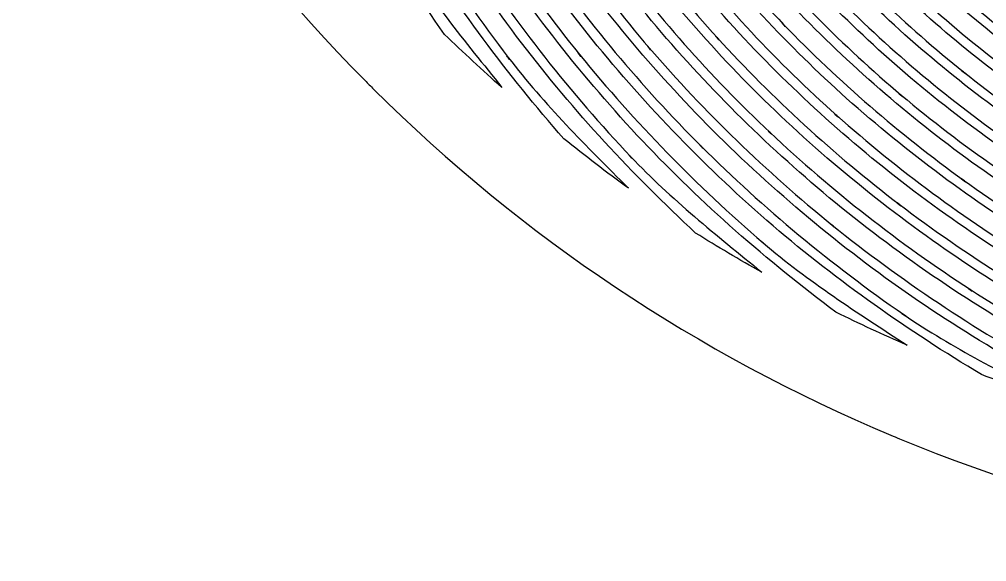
# Model space of a CAD drawing. Extents: x 289 to 439, y 190 to 340.
# Drawn here: x 294.7 to 339.38, y 189.84 to 214.87 of the extents above; entities that cross this region are included whole.
import ezdxf

# ---------------------------------------------------------------- set-up
doc = ezdxf.new("R2010")
doc.units = 0
doc.layers.add('seconds_wheel', color=7, linetype='CONTINUOUS')

msp = doc.modelspace()

# ---------------------------------------------------------------- linework, layer by layer
at = {"layer": 'seconds_wheel', "color": 7}
for p, q in [((329.914187, 214.707371), (330.071621, 214.544122)), ((330.000659, 214.632533), (330.000659, 214.632533)), ((326.856272, 214.088498), (327.004399, 213.926025)), ((323.715378, 213.624732), (323.854973, 213.462646)), ((326.937704, 214.014048), (326.937704, 214.014048)), ((317.213724, 213.180353), (317.336258, 213.020594)), ((320.498868, 213.320336), (320.629544, 213.159414)), ((320.570993, 213.246661), (320.570993, 213.246661)), ((323.792156, 213.550281), (323.792156, 213.550281)), ((317.282358, 213.105902), (317.282358, 213.105902)), ((338.211967, 212.508357), (338.394993, 212.362557)), ((338.309685, 212.444375), (338.309685, 212.444375)), ((335.34057, 211.43386), (335.514287, 211.28806)), ((335.434795, 211.368328), (335.434795, 211.368328)), ((332.363697, 210.498959), (332.52811, 210.352772)), ((332.452495, 210.433427), (332.452495, 210.433427)), ((329.288722, 209.70947), (329.444216, 209.562894)), ((329.372093, 209.644325), (329.372093, 209.644325)), ((326.122236, 209.070045), (326.26881, 208.924246)), ((326.202501, 209.00335), (326.202501, 209.00335)), ((322.869662, 208.587666), (323.008094, 208.441866)), ((322.946051, 208.520582), (322.946051, 208.520582)), ((338.216621, 207.504638), (338.39538, 207.376676)), ((338.312398, 207.448413), (338.312398, 207.448413)), ((335.2413, 206.397958), (335.411143, 206.268832)), ((335.332038, 206.341344), (335.332038, 206.341344)), ((332.158182, 205.431647), (332.319492, 205.301358)), ((332.243877, 205.374646), (332.243877, 205.374646)), ((328.973857, 204.611912), (329.127025, 204.480848)), ((329.056063, 204.553748), (329.056063, 204.553748)), ((338.541954, 202.443531), (338.716063, 202.331079)), ((338.634245, 202.39506), (338.634245, 202.39506)), ((335.460776, 201.295359), (335.626353, 201.181744)), ((335.549961, 201.245338), (335.549961, 201.245338))]:
    msp.add_line(p, q, dxfattribs=at)
for points in [[(294.696605, 235.942927), (298.428926, 227.021047), (303.851614, 218.905252), (310.665926, 212.042651)], [(314.337284, 214.175745), (312.039255, 217.430309), (309.99099, 220.855599), (308.280009, 224.454229)], [(317.890761, 213.78294), (315.466462, 216.970228), (313.33066, 220.366519), (311.507764, 223.93191)], [(321.156518, 213.942699), (318.722628, 216.959206), (316.562704, 220.186166), (314.701008, 223.585635)], [(324.353252, 214.266482), (321.919456, 217.114806), (319.744315, 220.1742), (317.853536, 223.408815)], [(310.790011, 223.372364), (312.645865, 219.76468), (314.818402, 216.32909), (317.282358, 213.105902)], [(314.003806, 223.000874), (315.899523, 219.561082), (318.097071, 216.296999), (320.570993, 213.246648)], [(327.473595, 214.74925), (325.047371, 217.434029), (322.866073, 220.329933), (320.95488, 223.402612)], [(317.176886, 222.800412), (319.103165, 219.526688), (321.316869, 216.431144), (323.792156, 213.550281)], [(320.301883, 222.767848), (322.249366, 219.658334), (324.4699, 216.728892), (326.937704, 214.014055)], [(323.368328, 222.903169), (325.328531, 219.95436), (327.547894, 217.186397), (330.000659, 214.632533)], [(341.445539, 214.483631), (338.875811, 216.443108), (336.487496, 218.629168), (334.308726, 221.01553)], [(338.709081, 213.262171), (336.090872, 215.368368), (333.66711, 217.704762), (331.465634, 220.24349)], [(333.79959, 220.261328), (336.022534, 217.84543), (338.457132, 215.633442), (341.075224, 213.652263)], [(335.862499, 212.171001), (333.20268, 214.429738), (330.75079, 216.92231), (328.53452, 219.618027)], [(330.931293, 219.50635), (333.175392, 216.937079), (335.644298, 214.573645), (338.309685, 212.444375)], [(332.908894, 211.220977), (330.215816, 213.63711), (327.743822, 216.288446), (325.522362, 219.144176)], [(319.843934, 209.359318), (317.244939, 212.334075), (314.866008, 215.495326), (312.806001, 218.866537)], [(323.480779, 209.256548), (320.736193, 212.173298), (318.256464, 215.328536), (316.070593, 218.684275)], [(326.71125, 209.75794), (323.975459, 212.503427), (321.489771, 215.486832), (319.282838, 218.673042)], [(329.855634, 210.414821), (327.137552, 212.992945), (324.654995, 215.808201), (322.436528, 218.826993)], [(327.973424, 218.901436), (330.23131, 216.173213), (332.72817, 213.65211), (335.434795, 211.368328)], [(312.129351, 218.25891), (313.553207, 215.94092), (315.287673, 213.843142), (316.989984, 211.72352)], [(315.415658, 218.052619), (317.638605, 214.65851), (320.158549, 211.468693), (322.946051, 208.520582)], [(321.826188, 218.152274), (324.083872, 215.097933), (326.609106, 212.25068), (329.372093, 209.644325)], [(324.938387, 218.445812), (327.199982, 215.556932), (329.714326, 212.875494), (332.452495, 210.433427)], [(346.833531, 212.416068), (344.072617, 214.096285), (341.468624, 216.02116), (339.051867, 218.167009)], [(318.650393, 218.019271), (320.895485, 214.795919), (323.422549, 211.778771), (326.202501, 209.00335)], [(338.622223, 217.365499), (341.086109, 215.194351), (343.739422, 213.248495), (346.551238, 211.551353)], [(344.239384, 210.915031), (341.415103, 212.736077), (338.759972, 214.806568), (336.304939, 217.101431)], [(335.848929, 216.314657), (338.350124, 213.992979), (341.053626, 211.89951), (343.92801, 210.060009)], [(341.520765, 209.5342), (338.639903, 211.502197), (335.941255, 213.72373), (333.456031, 216.172347)], [(338.682715, 208.27978), (335.752531, 210.400633), (333.017903, 212.778965), (330.510568, 215.38596)], [(332.973653, 215.400695), (335.504044, 212.924083), (338.250024, 210.678264), (341.179921, 208.690423)], [(335.73066, 207.158752), (332.758211, 209.438564), (329.995392, 211.978982), (327.473595, 214.74925)], [(330.000659, 214.632533), (329.974097, 214.659982), (329.940698, 214.679872), (329.914187, 214.707371)], [(330.000659, 214.632533), (332.552409, 211.995576), (335.33357, 209.591158), (338.312398, 207.448413)], [(330.071621, 214.544122), (330.045339, 214.571383), (330.026887, 214.605223), (330.000659, 214.632533)], [(316.989984, 211.72352), (316.085058, 212.518257), (315.200538, 213.335931), (314.337284, 214.175745)], [(332.671195, 206.177707), (329.664056, 208.621786), (326.880706, 211.328962), (324.353252, 214.266482)], [(326.937704, 214.014048), (326.912819, 214.041229), (326.881111, 214.061272), (326.856272, 214.088498)], [(325.936107, 205.005881), (323.018492, 207.707044), (320.307672, 210.625027), (317.890761, 213.78294)], [(329.511299, 205.341298), (326.477025, 207.955157), (323.68118, 210.833748), (321.156518, 213.942699)], [(323.792156, 213.550281), (323.768786, 213.577296), (323.738702, 213.597678), (323.715378, 213.624732)], [(326.937704, 214.014055), (329.502535, 211.212362), (332.311375, 208.644777), (335.332038, 206.341351)], [(327.004399, 213.926025), (326.979538, 213.953276), (326.962514, 213.986753), (326.937704, 214.014048)], [(317.282358, 213.105902), (317.261741, 213.132711), (317.234304, 213.153514), (317.213724, 213.180353)], [(320.570993, 213.246661), (320.549217, 213.273338), (320.520604, 213.293625), (320.498868, 213.320336)], [(320.629544, 213.159414), (320.607396, 213.186636), (320.593098, 213.219404), (320.570993, 213.246661)], [(320.570993, 213.246648), (323.136456, 210.103478), (325.975857, 207.19434), (329.056063, 204.553735)], [(323.792156, 213.550281), (326.361444, 210.579942), (329.189788, 207.84391), (332.243877, 205.374646)], [(323.854973, 213.462646), (323.831458, 213.489922), (323.815625, 213.522966), (323.792156, 213.550281)], [(347.424099, 207.5027), (344.353069, 209.158933), (341.436785, 211.086467), (338.709081, 213.262171)], [(317.282358, 213.105902), (318.950178, 210.937234), (320.894128, 209.010205), (322.831274, 207.080424)], [(317.336258, 213.020594), (317.315749, 213.047341), (317.302827, 213.079126), (317.282358, 213.105902)], [(338.309685, 212.444375), (338.279106, 212.468602), (338.2425, 212.484069), (338.211967, 212.508357)], [(338.309685, 212.444375), (341.08436, 210.246017), (344.049496, 208.299714), (347.170501, 206.629065)], [(338.394993, 212.362557), (338.364094, 212.387137), (338.340533, 212.419732), (338.309685, 212.444375)], [(310.665926, 212.042651), (310.796119, 211.911491), (310.926797, 211.780814), (311.057957, 211.650621)], [(344.732234, 205.95862), (341.59679, 207.761447), (338.628668, 209.840654), (335.862499, 212.171001)], [(311.057957, 211.650621), (317.920283, 204.836711), (326.035668, 199.414296), (334.95707, 195.682075)], [(335.434795, 211.368328), (335.405403, 211.39294), (335.369917, 211.409192), (335.34057, 211.43386)], [(335.434795, 211.368328), (338.247652, 209.012969), (341.264178, 206.91288), (344.449941, 205.093516)], [(335.514287, 211.28806), (335.485401, 211.312339), (335.463632, 211.343995), (335.434795, 211.368328)], [(341.915121, 204.53436), (338.720212, 206.491127), (335.706715, 208.729198), (332.908894, 211.220977)], [(332.452495, 210.433427), (332.4249, 210.457864), (332.391254, 210.474473), (332.363697, 210.498959)], [(338.974701, 203.239232), (335.728089, 205.355786), (332.676716, 207.75721), (329.855634, 210.414821)], [(332.452495, 210.433427), (335.296648, 207.914818), (338.35896, 205.654405), (341.604136, 203.679338)], [(332.52811, 210.352772), (332.500507, 210.377302), (332.480054, 210.408848), (332.452495, 210.433427)], [(335.917952, 202.077869), (332.627472, 204.359968), (329.546777, 206.930385), (326.71125, 209.75794)], [(329.372093, 209.644325), (329.346308, 209.668489), (329.314469, 209.685264), (329.288722, 209.70947)], [(329.372093, 209.644325), (332.238529, 206.958151), (335.338068, 204.531954), (338.634245, 202.39506)], [(329.444216, 209.562894), (329.417743, 209.587781), (329.398515, 209.619395), (329.372093, 209.644325)], [(322.831274, 207.080424), (321.81553, 207.813521), (320.8194, 208.57342), (319.843934, 209.359318)], [(332.417597, 201.352736), (329.226244, 203.737818), (326.220195, 206.362737), (323.480779, 209.256548)], [(326.202501, 209.00335), (326.177759, 209.027902), (326.146934, 209.045454), (326.122236, 209.070045)], [(326.202501, 209.00335), (329.082487, 206.145495), (332.210313, 203.549467), (335.549961, 201.245338)], [(326.26881, 208.924246), (326.244374, 208.948567), (326.226899, 208.978992), (326.202501, 209.00335)], [(322.946051, 208.520582), (322.922653, 208.545187), (322.893027, 208.563027), (322.869662, 208.587666)], [(322.946051, 208.520582), (324.799716, 206.571429), (326.909783, 204.900375), (328.99092, 203.198897)], [(323.008094, 208.441866), (322.98506, 208.466157), (322.969052, 208.496258), (322.946051, 208.520582)], [(348.338837, 202.571494), (344.956654, 204.183592), (341.725534, 206.093996), (338.682715, 208.27978)], [(338.312398, 207.448413), (338.282209, 207.469967), (338.246774, 207.48303), (338.216621, 207.504638)], [(338.312398, 207.448413), (341.403432, 205.241506), (344.684586, 203.314185), (348.117421, 201.689328)], [(338.39538, 207.376676), (338.365601, 207.398018), (338.342142, 207.427018), (338.312398, 207.448413)], [(345.549642, 200.975841), (342.099529, 202.741371), (338.8139, 204.81064), (335.73066, 207.158752)], [(342.633264, 199.500396), (339.121144, 201.426533), (335.787683, 203.661157), (332.671195, 206.177707)], [(335.332038, 206.341344), (335.303562, 206.362912), (335.269743, 206.376343), (335.2413, 206.397958)], [(335.332038, 206.341351), (338.463137, 203.969866), (341.798468, 201.881466), (345.299534, 200.101051)], [(335.411143, 206.268832), (335.382603, 206.290519), (335.360542, 206.319609), (335.332038, 206.341344)], [(339.141441, 198.475145), (335.751016, 200.500962), (332.511804, 202.772004), (329.511299, 205.341298)], [(332.243877, 205.374646), (332.217081, 205.396176), (332.184948, 205.410077), (332.158182, 205.431647)], [(332.243877, 205.374646), (335.407009, 202.83334), (338.789253, 200.577853), (342.351745, 198.635292)], [(332.319492, 205.301358), (332.292106, 205.323428), (332.271228, 205.352533), (332.243877, 205.374646)], [(328.99092, 203.198897), (327.957724, 203.77563), (326.939134, 204.378147), (325.936107, 205.005881)], [(329.056063, 204.553748), (329.030463, 204.575563), (328.999426, 204.590059), (328.973857, 204.611912)], [(329.127025, 204.480848), (329.101194, 204.502925), (329.081861, 204.531633), (329.056063, 204.553748)], [(329.056063, 204.553735), (331.126562, 202.789285), (333.415813, 201.31737), (335.698476, 199.840453)], [(349.580072, 197.639907), (345.886054, 199.188348), (342.336882, 201.062338), (338.974701, 203.239232)], [(338.634245, 202.39506), (338.60497, 202.413909), (338.571202, 202.424638), (338.541954, 202.443531)], [(346.282131, 196.216803), (342.672349, 197.884246), (339.192454, 199.821201), (335.917952, 202.077869)], [(338.634245, 202.39506), (342.045227, 200.19886), (345.644045, 198.309648), (349.38929, 196.750367)], [(338.716063, 202.331079), (338.686923, 202.349904), (338.663352, 202.37619), (338.634245, 202.39506)], [(335.698476, 199.840453), (334.592177, 200.316588), (333.498195, 200.820846), (332.417597, 201.352736)], [(335.549961, 201.245338), (335.521793, 201.26465), (335.488916, 201.276006), (335.460776, 201.295359)], [(335.549961, 201.245338), (337.805576, 199.698838), (340.258565, 198.485174), (342.686774, 197.230808)], [(335.626353, 201.181744), (335.598997, 201.200558), (335.577289, 201.226484), (335.549961, 201.245338)], [(342.686774, 197.230808), (341.494207, 197.614182), (340.312014, 198.029107), (339.141441, 198.475145)], [(334.95707, 195.682075), (335.087326, 195.624832), (335.217744, 195.567959), (335.348323, 195.511458)], [(335.348323, 195.511458), (344.385224, 191.783611), (354.063756, 189.858443), (363.839349, 189.844275)]]:
    msp.add_open_spline(points, degree=3, dxfattribs=at)

doc.saveas('drawing.dxf')
